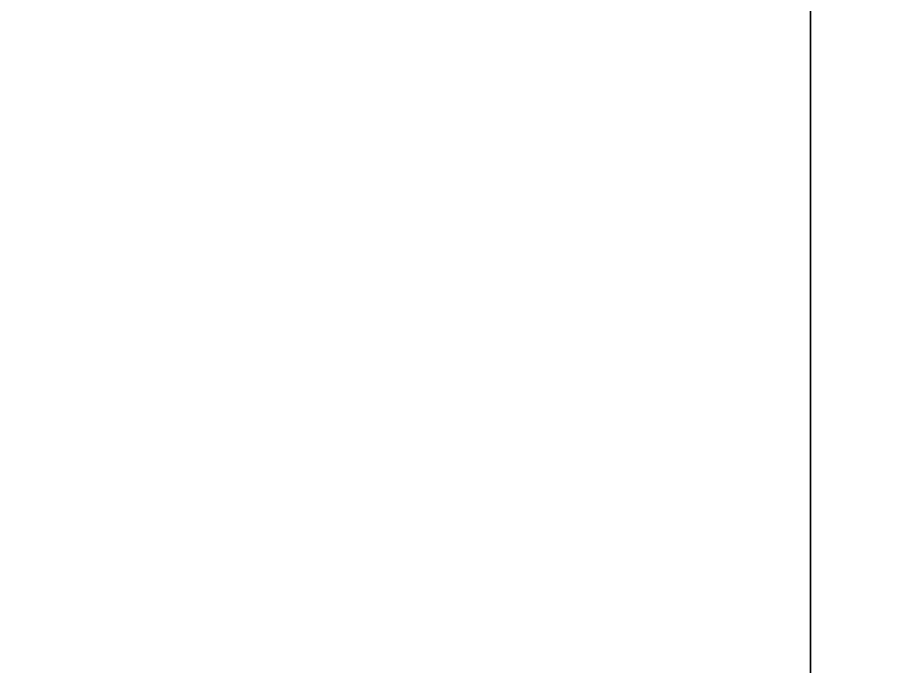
# Model space of a CAD drawing. Extents: x 0 to 4068, y -4475 to 0.
# Drawn here: x 1679.01 to 1700.13, y -2465.77 to -2450.24 of the extents above; entities that cross this region are included whole.
import ezdxf

# ---------------------------------------------------------------- set-up
doc = ezdxf.new("R2010")
doc.units = 0
for name, color, linetype in [('LAYER0', 7, 'CONTINUOUS'), ('LAYER110', 7, 'CONTINUOUS'), ('LAYER114', 7, 'CONTINUOUS'), ('LAYER115', 7, 'CONTINUOUS'), ('LAYER12', 7, 'CONTINUOUS'), ('LAYER17', 7, 'CONTINUOUS'), ('LAYER170', 7, 'CONTINUOUS'), ('LAYER175', 7, 'CONTINUOUS'), ('LAYER31', 45, 'CONTINUOUS'), ('LAYER36', 45, 'CONTINUOUS'), ('LAYER5', 7, 'CONTINUOUS')]:
    doc.layers.add(name, color=color, linetype=linetype)

msp = doc.modelspace()

# ---------------------------------------------------------------- linework, layer by layer
at = {"layer": 'LAYER0', "invisible_edges": 1}
for points in [[(4068, 0), (0, -4475), (0, 0), (4068, 0)], [(0, -4475), (4068, 0), (4068, -4475), (0, -4475)]]:
    msp.add_3dface(points, dxfattribs=at)
at = {"layer": 'LAYER110', "invisible_edges": 1}
for points in [[(1698, -2864.5, 854.5), (1618, -2410.5, 854.5), (1698, -2410.5, 854.5), (1698, -2864.5, 854.5)], [(1618, -2410.5, 854.5), (1698, -2864.5, 854.5), (1618, -2864.5, 854.5), (1618, -2410.5, 854.5)]]:
    msp.add_3dface(points, dxfattribs=at)
at = {"layer": 'LAYER114', "invisible_edges": 1}
for points in [[(1698, -2410.5, 872.5), (1698, -2864.5, 854.5), (1698, -2410.5, 854.5), (1698, -2410.5, 872.5)], [(1698, -2864.5, 854.5), (1698, -2410.5, 872.5), (1698, -2864.5, 872.5), (1698, -2864.5, 854.5)]]:
    msp.add_3dface(points, dxfattribs=at)
at = {"layer": 'LAYER115', "invisible_edges": 1}
for points in [[(1618, -2864.5, 872.5), (1698, -2410.5, 872.5), (1618, -2410.5, 872.5), (1618, -2864.5, 872.5)], [(1698, -2410.5, 872.5), (1618, -2864.5, 872.5), (1698, -2864.5, 872.5), (1698, -2410.5, 872.5)]]:
    msp.add_3dface(points, dxfattribs=at)
at = {"layer": 'LAYER12'}
for points, invisible_edges in [([(1567, -2886, 873), (1627.02, -2076, 873), (2153, -2886, 873), (1567, -2886, 873)], 3), ([(2153, -2886, 873), (1627.02, -2076, 873), (2068, -2076, 873), (2153, -2886, 873)], 5)]:
    msp.add_3dface(points, dxfattribs=dict(at, invisible_edges=invisible_edges))
at = {"layer": 'LAYER17'}
for points, invisible_edges in [([(1627.02, -2076, 927), (1567, -2886, 927), (2153, -2886, 927), (1627.02, -2076, 927)], 5), ([(1627.02, -2076, 927), (2153, -2886, 927), (2068, -2076, 927), (1627.02, -2076, 927)], 3)]:
    msp.add_3dface(points, dxfattribs=dict(at, invisible_edges=invisible_edges))
at = {"layer": 'LAYER170', "invisible_edges": 1}
for points in [[(2117, -2847.5, 199.5), (1617, -2427.5, 199.5), (2117, -2427.5, 199.5), (2117, -2847.5, 199.5)], [(1617, -2427.5, 199.5), (2117, -2847.5, 199.5), (1617, -2847.5, 199.5), (1617, -2427.5, 199.5)], [(2117, -2847.5, 378.75), (1617, -2427.5, 378.75), (2117, -2427.5, 378.75), (2117, -2847.5, 378.75)], [(1617, -2427.5, 378.75), (2117, -2847.5, 378.75), (1617, -2847.5, 378.75), (1617, -2427.5, 378.75)], [(2117, -2847.5, 558), (1617, -2427.5, 558), (2117, -2427.5, 558), (2117, -2847.5, 558)], [(1617, -2427.5, 558), (2117, -2847.5, 558), (1617, -2847.5, 558), (1617, -2427.5, 558)], [(2117, -2847.5, 737.25), (1617, -2427.5, 737.25), (2117, -2427.5, 737.25), (2117, -2847.5, 737.25)], [(1617, -2427.5, 737.25), (2117, -2847.5, 737.25), (1617, -2847.5, 737.25), (1617, -2427.5, 737.25)]]:
    msp.add_3dface(points, dxfattribs=at)
at = {"layer": 'LAYER175', "invisible_edges": 1}
for points in [[(1617, -2847.5, 205.5), (2117, -2427.5, 205.5), (1617, -2427.5, 205.5), (1617, -2847.5, 205.5)], [(2117, -2427.5, 205.5), (1617, -2847.5, 205.5), (2117, -2847.5, 205.5), (2117, -2427.5, 205.5)], [(1617, -2847.5, 384.75), (2117, -2427.5, 384.75), (1617, -2427.5, 384.75), (1617, -2847.5, 384.75)], [(2117, -2427.5, 384.75), (1617, -2847.5, 384.75), (2117, -2847.5, 384.75), (2117, -2427.5, 384.75)], [(1617, -2847.5, 564), (2117, -2427.5, 564), (1617, -2427.5, 564), (1617, -2847.5, 564)], [(2117, -2427.5, 564), (1617, -2847.5, 564), (2117, -2847.5, 564), (2117, -2427.5, 564)], [(1617, -2847.5, 743.25), (2117, -2427.5, 743.25), (1617, -2427.5, 743.25), (1617, -2847.5, 743.25)], [(2117, -2427.5, 743.25), (1617, -2847.5, 743.25), (2117, -2847.5, 743.25), (2117, -2427.5, 743.25)]]:
    msp.add_3dface(points, dxfattribs=at)
at = {"layer": 'LAYER31', "invisible_edges": 1}
for points in [[(2153, -2864.5, 154), (1617, -2410.5, 154), (2153, -2410.5, 154), (2153, -2864.5, 154)], [(1617, -2410.5, 154), (2153, -2864.5, 154), (1617, -2864.5, 154), (1617, -2410.5, 154)]]:
    msp.add_3dface(points, dxfattribs=at)
at = {"layer": 'LAYER36', "invisible_edges": 1}
for points in [[(1617, -2864.5, 172), (2153, -2410.5, 172), (1617, -2410.5, 172), (1617, -2864.5, 172)], [(2153, -2410.5, 172), (1617, -2864.5, 172), (2153, -2864.5, 172), (2153, -2410.5, 172)]]:
    msp.add_3dface(points, dxfattribs=at)
at = {"layer": 'LAYER5', "invisible_edges": 1}
for points in [[(4068, -4475, 5), (0, 0, 5), (0, -4475, 5), (4068, -4475, 5)], [(0, 0, 5), (4068, -4475, 5), (4068, 0, 5), (0, 0, 5)]]:
    msp.add_3dface(points, dxfattribs=at)

doc.saveas('drawing.dxf')
